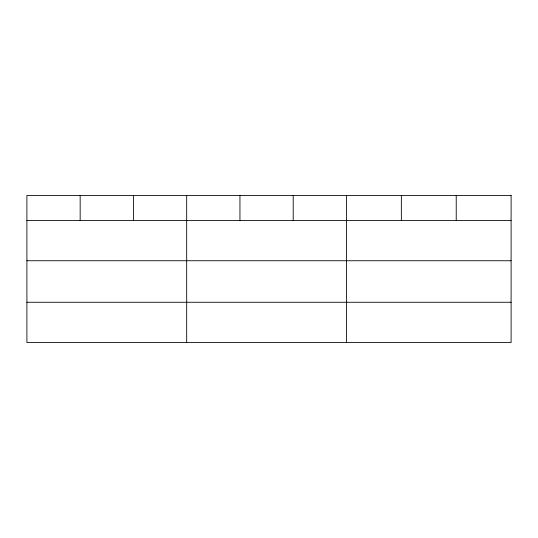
<?xml version="1.0" encoding="UTF-8"?>
<svg xmlns="http://www.w3.org/2000/svg" width="538" height="538" viewBox="0 0 538 538"><rect width="100%" height="100%" fill="white"/><g stroke="black" fill="none" stroke-linecap="round" stroke-linejoin="round"><path stroke-width="0.81" d="M26.9 220.446L511.1 220.446M26.9 260.742L511.1 260.742M26.9 302.262L511.1 302.262M456.224 195.442L456.224 220.446M401.348 195.442L401.348 220.446M346.472 195.442L346.472 342.558M293.21 195.442L293.21 220.446M239.948 195.442L239.948 220.446M186.686 195.442L186.686 342.558M133.424 195.442L133.424 220.446M80.162 195.442L80.162 220.446M511.1 195.442L26.9 195.442L26.9 342.558L511.1 342.558L511.1 195.442"/></g></svg>
